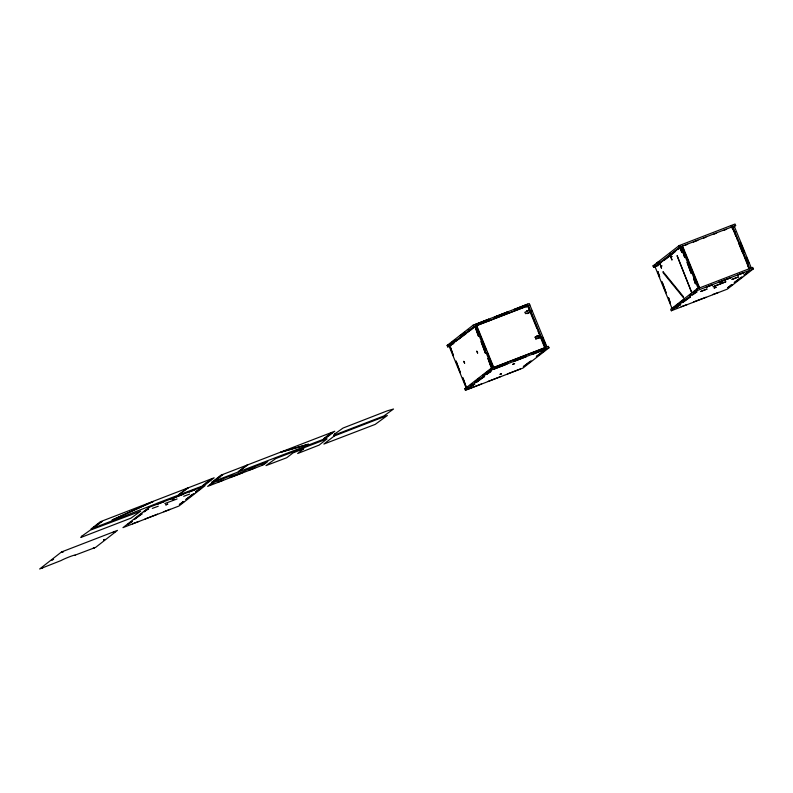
<?xml version="1.0" encoding="UTF-8"?>
<svg xmlns="http://www.w3.org/2000/svg" width="793" height="793" viewBox="0 0 793 793"><rect width="100%" height="100%" fill="white"/><g stroke="black" fill="none" stroke-linecap="round" stroke-linejoin="round"><path stroke-width="1.19" d="M103.576 540.033L105.201 539.389L103.586 540.053M156.36 503.624L90.967 529.03L100.344 521.725L214.15 477.802L204.772 485.098L156.618 503.416M132.461 523.846L138.745 521.427M152.306 508.402L158.253 506.231M157.847 504.09L164.121 501.662M145.02 518.999L157.569 514.151M164.855 503.555L177.077 498.966M170.396 499.243L182.945 494.396M163.844 511.733L170.118 509.304M183.689 496.289L189.636 494.118M189.23 491.977L195.504 489.549M217.46 482.332L223.408 480.161M230.02 477.485L242.242 472.896M248.843 470.219L254.791 468.048M451.158 345.579L447.728 346.908L447.123 345.431L473.163 325.15L529.238 303.511L546.932 346.888M451.822 342.338L455.083 339.8M460.198 335.816L464.847 332.198L465.451 333.675L469.337 331.216M447.728 346.908L473.768 326.637L529.843 304.988M452.248 344.519L453.874 343.26L452.426 343.815M465.967 333.843L455.688 341.277M470.15 330.582L476.662 325.517L493.752 367.417M488.657 319.301L475.394 324.555L488.657 319.301L489.261 320.778M494.792 317.061L508.055 311.818L495.873 316.645M527.464 304.324L514.191 309.577L527.464 304.324L529.536 310.479L527.93 306.554M526.463 307.05L528.396 305.543L545.495 347.443M526.77 311.015L526.582 311.629L527.9 310.578M527.385 313.602L530.537 311.857L540.083 335.251L537.932 336.212M528.852 312.908L528.713 312.561M528.386 312.819L530.537 311.857M464.827 388.808L490.867 368.527L548.379 346.323L548.984 347.81L522.944 368.081L465.432 390.285L464.827 388.808L467.127 387.916M467.9 386.974L466.274 388.243L449.175 346.353L475.215 326.072L492.314 367.972L489.053 370.509M470.338 385.081L471.964 383.812M474.412 381.909L476.038 380.64M477.892 379.193L479.755 377.746M482.55 375.575L488.24 371.144M465.432 390.285L491.472 370.004L548.984 347.81M468.653 388.907L481.589 383.911M494.029 369.151L506.965 364.156M537.119 336.391L534.968 337.352L538.12 335.598M536.792 336.648L536.98 336.044M537.783 338.016L535.632 338.978L537.456 338.274M537.595 338.621L540.747 336.876L545.376 348.226M538.734 338.185L538.923 337.58M538.596 337.838L540.747 336.876M488.052 381.423L500.988 376.427M513.428 361.658L526.364 356.672M507.451 373.929L520.386 368.933M545.762 349.178L532.5 354.431L532.222 352.697M658.19 265.615L653.62 267.38L653.016 265.903L679.056 245.632L735.042 224.013L735.646 225.49L733.753 226.967M653.62 267.38L679.66 247.109L735.646 225.49M674.605 306.822L672.157 308.715L655.068 266.825L675.606 251.401M664.088 260.372L670.531 255.346M678.451 249.18L680.344 247.713M696.571 289.713L698.197 288.444L681.108 246.544L680.206 247.247L681.841 252.422L679.839 247.525L670.372 254.9L671.998 260.074L670.006 255.187M660.747 266.389L662.115 265.893M681.078 250.558L682.446 250.063M735.676 231.804L734.239 232.359L732.098 227.125M736.707 237.345L737.659 240.745M696.76 288.999L670.719 309.28L671.314 310.757L727.31 289.138L753.35 268.867L752.745 267.39L696.76 288.999L697.354 290.486L671.314 310.757M743.11 253.056L747.393 263.524M675.418 306.187L678.669 303.65M679.482 303.015L684.716 298.941M689.246 295.412L690.881 294.144M693.32 292.25L694.946 290.981M681.147 306.703L687.095 304.532M693.697 301.855L705.919 297.266M712.53 294.59L718.478 292.419M749.197 269.025L732.425 226.867M732.236 225.569L731.77 225.638M679.908 245.661L679.343 245.939L679.958 245.771M731.552 225.727L730.987 226.025L731.622 225.836M669.956 253.373L670.581 253.116M93.792 547.854C91.661 548.915 96.131 546.843 93.99 547.913M732.365 227.115L731.582 227.502L732.435 227.224M680.721 247.049L679.928 247.446L680.781 247.168M173.34 499.322C170.713 500.591 176.096 498.153 173.409 499.451M721.689 282.437C719.053 283.706 724.455 281.257 721.759 282.566M500.71 374.028C497.935 375.357 503.476 372.869 500.69 374.197M660.301 262.919L661.223 262.602M476.325 325.774L528.059 305.801M685.311 245.186L687.59 244.303M693.3 242.103L697.86 240.338M703.569 238.138L705.849 237.256M713.839 234.173L716.119 233.291M724.108 230.208L726.388 229.326M526.433 311.272L527.573 310.836M526.909 311.371L524.758 312.333L525.749 313.701L527.573 312.997M527.712 311.183L529.863 310.222M458.939 338.75L460.386 338.185M670.69 257.11L672.216 256.496M657.228 262.622L659.528 261.73L657.209 262.642L657.813 264.119M447.123 345.431L450.563 344.103M653.016 265.903L655.296 265.021M658.21 264.376L659.657 263.821L656.108 266.002M536.643 336.301L537.783 335.855M538.259 335.954L540.083 335.251M537.932 338.373L539.062 337.927M541.688 338.135L543.136 337.57M493.424 367.674L545.158 347.701M697.354 290.486L753.35 268.867M215.855 480.558L325.408 438.529L334.785 431.233L220.979 475.166L211.602 482.461L215.597 480.756M659.667 263.276L661.511 268.252L659.875 263.078M531.677 311.391L531.746 310.687M734.199 226.055L751.298 267.945M740.285 242.024L744.558 252.491M746.699 257.735L748.83 262.969M741.663 246.464L742.942 249.607M749.861 268.51L732.762 226.61L731.86 227.304L732.623 229.167M734.665 233.41L735.944 236.552M738.511 242.836L742.357 252.263M747.482 264.832L748.77 267.975M682.545 245.989L699.644 287.889M682.218 246.246L684.359 251.49M684.785 252.531L686.064 255.673M686.49 256.724L688.205 260.907M688.631 261.958L697.176 282.903M697.602 283.953L699.317 288.146M679.056 245.632L679.66 247.109M543.76 340.157L545.653 344.816M530.2 312.115L537.02 328.817M537.932 331.048L539.29 334.388M540.41 337.134L544.652 347.532M535.295 337.094L535.959 338.72M476.127 325.279L479.884 334.477M480.3 335.508L486.248 350.09M487.16 352.33L489.45 357.94M489.876 358.971L492.82 366.197M473.163 325.15L473.768 326.637M490.867 368.527L491.472 370.004M468.098 329.67L468.703 331.147M512.793 364.344L514.647 363.591L512.853 364.294M463.816 361.37L464.609 363.164L463.816 361.37M476.831 351.23L477.634 353.024L476.831 351.23M529.665 310.42L530.368 311.986L529.704 310.35M539.894 335.409L540.558 337.015L539.894 335.409M113.429 532.361L115.035 531.716L113.429 532.361M61.765 552.305L63.381 551.66L61.844 552.255M75.097 555.14L95.646 547.368L117.463 530.378L61.477 551.987L39.65 568.987L61.031 560.562A8.069 0.595 -22.2 0 1 69.298 556.884A8.069 0.595 -22.2 0 1 75.097 555.14M165.866 504.873L167.71 504.14L165.866 504.873M232.547 475.116L232.369 475.354A8.069 0.595 -22.2 0 0 238.168 473.599A8.069 0.595 -22.2 0 0 246.435 469.922L267.816 461.506L263.623 464.767L207.637 486.387L211.83 483.115L232.547 475.116M303.65 448.779L297.662 453.517L319.083 445.121L327.083 438.886L275.766 458.572L265.982 465.61L286.739 457.73L293.103 452.853L303.65 448.779M714.215 287.988L716.059 287.254L714.215 287.988M51.961 559.937L53.547 559.323L51.961 559.937M670.144 255.059L671.73 254.444L670.144 255.059M81.719 536.237L80.817 537.495L131.033 518.116L140.678 511.168L90.194 530.2L81.719 536.237M94.763 526.641L93.584 527.553L96.201 526.086L94.763 526.641M98.273 523.905L95.933 525.729L99.72 523.35L98.273 523.905M100.622 522.081L99.452 522.993L102.069 521.526L100.622 522.081M149.005 507.371L122.965 527.642L178.96 506.023L205 485.752L149.005 507.371M130.924 522.012L127.673 524.55L132.372 521.457L130.924 522.012M140.688 514.409L134.176 519.484L142.135 513.854L140.688 514.409M147.201 509.344L143.939 511.881L148.648 508.789L147.201 509.344M186.722 488.518L178.722 494.743L188.169 487.953L186.722 488.518M204.227 484.384L203.058 485.296L205.674 483.829L204.227 484.384M207.746 481.648L205.397 483.472L209.193 481.093L207.746 481.648M210.086 479.824L208.916 480.736L211.533 479.269L210.086 479.824M182.578 502.078L179.327 504.606L184.026 501.513L182.578 502.078M192.342 494.475L185.83 499.54L193.789 493.91L192.342 494.475M198.855 489.4L195.593 491.938L200.302 488.845L198.855 489.4M215.389 480.082L214.219 480.994L216.836 479.517L215.389 480.082M218.908 477.346L216.568 479.17L220.355 476.781L218.908 477.346M221.247 475.513L220.077 476.424L222.694 474.957L221.247 475.513M212.227 483.373L210.125 485.009L213.674 482.818L212.227 483.373M246.296 465.521L238.297 471.746L247.743 464.956L246.296 465.521M263.881 463.439L261.779 465.065L265.328 462.874L263.881 463.439M324.862 437.825L323.693 438.737L326.31 437.26L324.862 437.825M328.371 435.089L326.032 436.913L329.819 434.524L328.371 435.089M330.721 433.265L329.551 434.177L332.168 432.7L330.721 433.265M334.577 434.068L333.684 435.337L383.891 415.958L393.536 409.01L387.321 410.824L343.052 428.042L334.577 434.068M334.249 435.991L323.871 444.07L375.198 424.394L387.351 415.492L334.249 435.991M450.434 347.314L453.477 355.829L450.434 347.314M475.483 327.806L478.526 336.321L475.483 327.806M456.094 361.172L460.336 372.651L456.094 361.172M481.143 341.674L485.385 353.143L481.143 341.674M462.963 377.993L465.997 386.508L462.963 377.993M488.002 358.495L491.045 367.01L488.002 358.495M473.381 384.655L470.13 387.192L474.829 384.099L473.381 384.655M483.145 377.052L476.643 382.117L484.592 376.497L483.145 377.052M489.658 371.986L486.406 374.514L491.105 371.421L489.658 371.986M529.823 361.588L523.311 366.663L531.26 361.033L529.823 361.588M542.838 351.458L536.326 356.523L544.285 350.893L542.838 351.458M677.133 255.772L691.397 291.794L677.133 255.772M657.863 271.543L659.667 277.035L657.863 271.543M682.912 252.045L684.716 257.537L682.912 252.045M662.135 282.021L666.08 292.746L662.135 282.021M687.184 262.513L691.129 273.248L687.184 262.513M668.549 297.732L670.353 303.223L668.549 297.732M693.597 278.224L695.402 283.725L693.597 278.224M679.274 305.127L676.023 307.664L680.721 304.571L679.274 305.127M689.038 297.524L682.525 302.599L690.485 296.969L689.038 297.524M695.55 292.458L692.299 294.996L696.997 291.903L695.55 292.458M700.655 291.517L706.93 289.088L700.655 291.517M706.196 287.205L712.471 284.776L706.196 287.205M713.204 286.669L725.764 281.822L713.204 286.669M718.745 282.358L731.305 277.51L718.745 282.358M732.038 279.404L738.313 276.975L732.038 279.404M737.579 275.082L743.854 272.663L737.579 275.082M730.928 285.193L727.677 287.72L732.375 284.628L730.928 285.193M740.692 277.59L734.189 282.655L742.139 277.025L740.692 277.59M747.204 272.514L743.953 275.052L748.651 271.959L747.204 272.514M41.474 568.105L43.04 567.491L41.474 568.105M281.802 451.812L280.583 452.377L308.566 444.199L281.802 451.812M152.692 501.652L112.041 520.059L153.406 501.463L152.692 501.652M683.397 296.641L663.027 271.622L663.255 272.901L683.625 297.91L683.397 296.641"/></g></svg>
